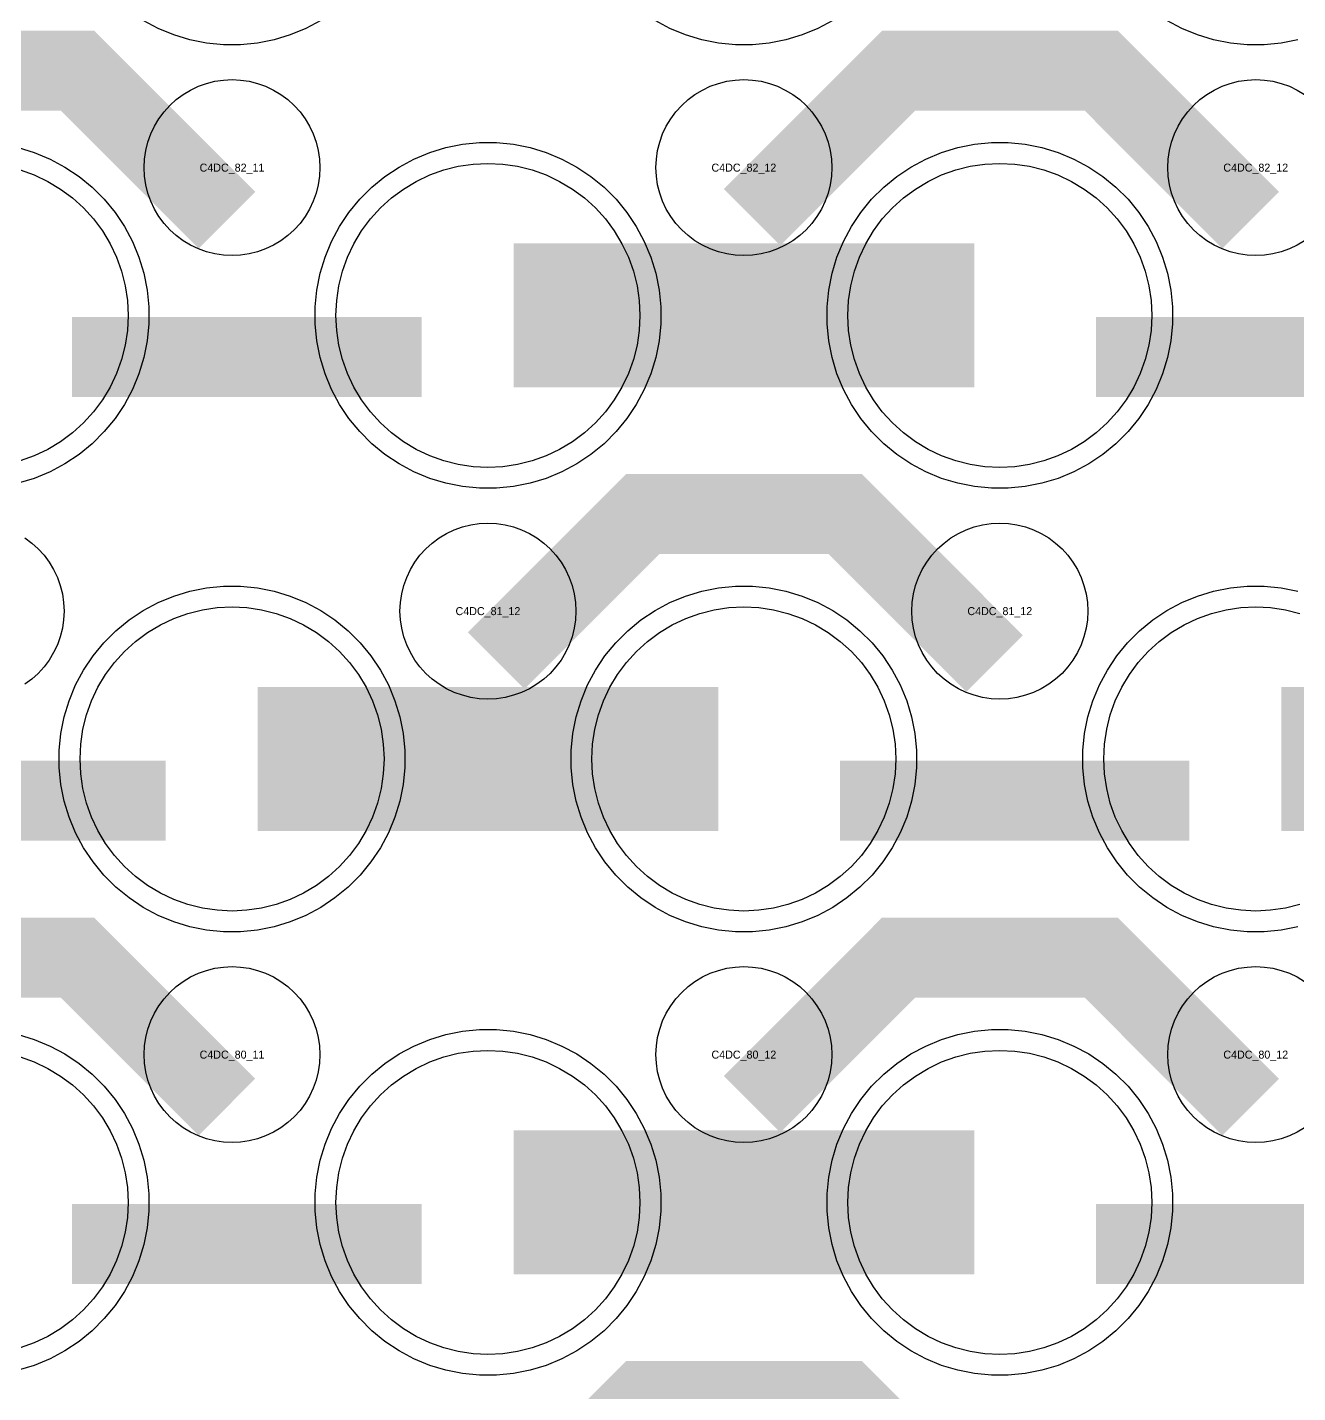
# Model space of a CAD drawing. Extents: x -11880 to 11880, y -14992 to 14992.
# Drawn here: x -8304 to -7906.9, y -3813.9 to -3387.3 of the extents above; entities that cross this region are included whole.
import ezdxf
from ezdxf.enums import TextEntityAlignment as Align

# ---------------------------------------------------------------- set-up
doc = ezdxf.new("R2010")
doc.units = 0
doc.header["$MEASUREMENT"] = 0
for name, color, linetype in [('GDS_775_DT_237', 138, 'CONTINUOUS'), ('RDL1_FS', 34, 'CONTINUOUS'), ('RDL_BS', 160, 'CONTINUOUS')]:
    doc.layers.add(name, color=color, linetype=linetype)

msp = doc.modelspace()

# ---------------------------------------------------------------- linework, layer by layer
at = {"layer": 'RDL1_FS'}
for points in [[(-8160, -3524.819), (-8164.657, -3524.59), (-8169.268, -3523.906), (-8173.791, -3522.774), (-8178.181, -3521.202), (-8182.395, -3519.21), (-8186.395, -3516.812), (-8190.14, -3514.034), (-8193.594, -3510.904), (-8196.724, -3507.45), (-8199.502, -3503.705), (-8201.9, -3499.705), (-8203.892, -3495.491), (-8205.464, -3491.101), (-8206.596, -3486.578), (-8207.28, -3481.967), (-8207.509, -3477.31), (-8207.28, -3472.653), (-8206.596, -3468.042), (-8205.464, -3463.519), (-8203.892, -3459.129), (-8201.9, -3454.915), (-8199.502, -3450.915), (-8196.724, -3447.17), (-8193.594, -3443.716), (-8190.14, -3440.586), (-8186.395, -3437.808), (-8182.395, -3435.41), (-8178.181, -3433.418), (-8173.791, -3431.846), (-8169.268, -3430.714), (-8164.657, -3430.03), (-8160, -3429.801), (-8155.343, -3430.03), (-8150.732, -3430.714), (-8146.209, -3431.846), (-8141.819, -3433.418), (-8137.605, -3435.41), (-8133.605, -3437.808), (-8129.86, -3440.586), (-8126.406, -3443.716), (-8123.276, -3447.17), (-8120.498, -3450.915), (-8118.1, -3454.915), (-8116.108, -3459.129), (-8114.536, -3463.519), (-8113.404, -3468.042), (-8112.72, -3472.653), (-8112.491, -3477.31), (-8112.72, -3481.967), (-8113.404, -3486.578), (-8114.536, -3491.101), (-8116.108, -3495.491), (-8118.1, -3499.705), (-8120.498, -3503.705), (-8123.276, -3507.45), (-8126.406, -3510.904), (-8129.86, -3514.034), (-8133.605, -3516.812), (-8137.605, -3519.21), (-8141.819, -3521.202), (-8146.209, -3522.774), (-8150.732, -3523.906), (-8155.343, -3524.59)], [(-8000, -3524.819), (-8004.657, -3524.59), (-8009.268, -3523.906), (-8013.791, -3522.774), (-8018.181, -3521.202), (-8022.395, -3519.21), (-8026.395, -3516.812), (-8030.14, -3514.034), (-8033.594, -3510.904), (-8036.724, -3507.45), (-8039.502, -3503.705), (-8041.9, -3499.705), (-8043.892, -3495.491), (-8045.464, -3491.101), (-8046.596, -3486.578), (-8047.28, -3481.967), (-8047.509, -3477.31), (-8047.28, -3472.653), (-8046.596, -3468.042), (-8045.464, -3463.519), (-8043.892, -3459.129), (-8041.9, -3454.915), (-8039.502, -3450.915), (-8036.724, -3447.17), (-8033.594, -3443.716), (-8030.14, -3440.586), (-8026.395, -3437.808), (-8022.395, -3435.41), (-8018.181, -3433.418), (-8013.791, -3431.846), (-8009.268, -3430.714), (-8004.657, -3430.03), (-8000, -3429.801), (-7995.343, -3430.03), (-7990.732, -3430.714), (-7986.209, -3431.846), (-7981.819, -3433.418), (-7977.605, -3435.41), (-7973.605, -3437.808), (-7969.86, -3440.586), (-7966.406, -3443.716), (-7963.276, -3447.17), (-7960.498, -3450.915), (-7958.1, -3454.915), (-7956.108, -3459.129), (-7954.536, -3463.519), (-7953.404, -3468.042), (-7952.72, -3472.653), (-7952.491, -3477.31), (-7952.72, -3481.967), (-7953.404, -3486.578), (-7954.536, -3491.101), (-7956.108, -3495.491), (-7958.1, -3499.705), (-7960.498, -3503.705), (-7963.276, -3507.45), (-7966.406, -3510.904), (-7969.86, -3514.034), (-7973.605, -3516.812), (-7977.605, -3519.21), (-7981.819, -3521.202), (-7986.209, -3522.774), (-7990.732, -3523.906), (-7995.343, -3524.59)], [(-8240, -3663.384), (-8244.657, -3663.155), (-8249.268, -3662.471), (-8253.791, -3661.339), (-8258.181, -3659.767), (-8262.395, -3657.775), (-8266.395, -3655.377), (-8270.14, -3652.599), (-8273.594, -3649.469), (-8276.724, -3646.015), (-8279.502, -3642.27), (-8281.9, -3638.27), (-8283.892, -3634.056), (-8285.464, -3629.666), (-8286.596, -3625.143), (-8287.28, -3620.532), (-8287.509, -3615.875), (-8287.28, -3611.218), (-8286.596, -3606.607), (-8285.464, -3602.084), (-8283.892, -3597.694), (-8281.9, -3593.48), (-8279.502, -3589.48), (-8276.724, -3585.735), (-8273.594, -3582.281), (-8270.14, -3579.151), (-8266.395, -3576.373), (-8262.395, -3573.975), (-8258.181, -3571.983), (-8253.791, -3570.411), (-8249.268, -3569.279), (-8244.657, -3568.595), (-8240, -3568.366), (-8235.343, -3568.595), (-8230.732, -3569.279), (-8226.209, -3570.411), (-8221.819, -3571.983), (-8217.605, -3573.975), (-8213.605, -3576.373), (-8209.86, -3579.151), (-8206.406, -3582.281), (-8203.276, -3585.735), (-8200.498, -3589.48), (-8198.1, -3593.48), (-8196.108, -3597.694), (-8194.536, -3602.084), (-8193.404, -3606.607), (-8192.72, -3611.218), (-8192.491, -3615.875), (-8192.72, -3620.532), (-8193.404, -3625.143), (-8194.536, -3629.666), (-8196.108, -3634.056), (-8198.1, -3638.27), (-8200.498, -3642.27), (-8203.276, -3646.015), (-8206.406, -3649.469), (-8209.86, -3652.599), (-8213.605, -3655.377), (-8217.605, -3657.775), (-8221.819, -3659.767), (-8226.209, -3661.339), (-8230.732, -3662.471), (-8235.343, -3663.155)], [(-8080, -3663.384), (-8084.657, -3663.155), (-8089.268, -3662.471), (-8093.791, -3661.339), (-8098.181, -3659.767), (-8102.395, -3657.775), (-8106.395, -3655.377), (-8110.14, -3652.599), (-8113.594, -3649.469), (-8116.724, -3646.015), (-8119.502, -3642.27), (-8121.9, -3638.27), (-8123.892, -3634.056), (-8125.464, -3629.666), (-8126.596, -3625.143), (-8127.28, -3620.532), (-8127.509, -3615.875), (-8127.28, -3611.218), (-8126.596, -3606.607), (-8125.464, -3602.084), (-8123.892, -3597.694), (-8121.9, -3593.48), (-8119.502, -3589.48), (-8116.724, -3585.735), (-8113.594, -3582.281), (-8110.14, -3579.151), (-8106.395, -3576.373), (-8102.395, -3573.975), (-8098.181, -3571.983), (-8093.791, -3570.411), (-8089.268, -3569.279), (-8084.657, -3568.595), (-8080, -3568.366), (-8075.343, -3568.595), (-8070.732, -3569.279), (-8066.209, -3570.411), (-8061.819, -3571.983), (-8057.605, -3573.975), (-8053.605, -3576.373), (-8049.86, -3579.151), (-8046.406, -3582.281), (-8043.276, -3585.735), (-8040.498, -3589.48), (-8038.1, -3593.48), (-8036.108, -3597.694), (-8034.536, -3602.084), (-8033.404, -3606.607), (-8032.72, -3611.218), (-8032.491, -3615.875), (-8032.72, -3620.532), (-8033.404, -3625.143), (-8034.536, -3629.666), (-8036.108, -3634.056), (-8038.1, -3638.27), (-8040.498, -3642.27), (-8043.276, -3646.015), (-8046.406, -3649.469), (-8049.86, -3652.599), (-8053.605, -3655.377), (-8057.605, -3657.775), (-8061.819, -3659.767), (-8066.209, -3661.339), (-8070.732, -3662.471), (-8075.343, -3663.155)]]:
    msp.add_lwpolyline(points, close=True, dxfattribs=at)
for points in [[(-8306.209, -3431.846), (-8301.819, -3433.418), (-8297.605, -3435.41), (-8293.605, -3437.808), (-8289.86, -3440.586), (-8286.406, -3443.716), (-8283.276, -3447.17), (-8280.498, -3450.915), (-8278.1, -3454.915), (-8276.108, -3459.129), (-8274.536, -3463.519), (-8273.404, -3468.042), (-8272.72, -3472.653), (-8272.491, -3477.31), (-8272.72, -3481.967), (-8273.404, -3486.578), (-8274.536, -3491.101), (-8276.108, -3495.491), (-8278.1, -3499.705), (-8280.498, -3503.705), (-8283.276, -3507.45), (-8286.406, -3510.904), (-8289.86, -3514.034), (-8293.605, -3516.812), (-8297.605, -3519.21), (-8301.819, -3521.202), (-8306.209, -3522.774)], [(-7906.209, -3661.339), (-7910.732, -3662.471), (-7915.343, -3663.155), (-7920, -3663.384), (-7924.657, -3663.155), (-7929.268, -3662.471), (-7933.791, -3661.339), (-7938.181, -3659.767), (-7942.395, -3657.775), (-7946.395, -3655.377), (-7950.14, -3652.599), (-7953.594, -3649.469), (-7956.724, -3646.015), (-7959.502, -3642.27), (-7961.9, -3638.27), (-7963.892, -3634.056), (-7965.464, -3629.666), (-7966.596, -3625.143), (-7967.28, -3620.532), (-7967.509, -3615.875), (-7967.28, -3611.218), (-7966.596, -3606.607), (-7965.464, -3602.084), (-7963.892, -3597.694), (-7961.9, -3593.48), (-7959.502, -3589.48), (-7956.724, -3585.735), (-7953.594, -3582.281), (-7950.14, -3579.151), (-7946.395, -3576.373), (-7942.395, -3573.975), (-7938.181, -3571.983), (-7933.791, -3570.411), (-7929.268, -3569.279), (-7924.657, -3568.595), (-7920, -3568.366), (-7915.343, -3568.595), (-7910.732, -3569.279), (-7906.209, -3570.411)]]:
    msp.add_lwpolyline(points, dxfattribs=at)
for points in [[(-8151.998, -3477.31, 45, 45, 0), (-8079.998, -3477.31, 45, 45, 0)], [(-8079.998, -3477.31, 45, 45, 0), (-8007.998, -3477.31, 45, 45, 0)], [(-8231.998, -3615.875, 45, 45, 0), (-8159.998, -3615.875, 45, 45, 0)], [(-8159.998, -3615.875, 45, 45, 0), (-8087.998, -3615.875, 45, 45, 0)], [(-7911.998, -3615.875, 45, 45, 0), (-7839.998, -3615.875, 45, 45, 0)]]:
    msp.add_lwpolyline(points, format="xyseb", dxfattribs=at)
at = {"layer": 'RDL1_FS', "color": 240, "true_color": 0xed1f24}
for points in [[(-8160, -3801.949), (-8164.657, -3801.72), (-8169.268, -3801.036), (-8173.791, -3799.904), (-8178.181, -3798.332), (-8182.395, -3796.34), (-8186.395, -3793.942), (-8190.14, -3791.164), (-8193.594, -3788.034), (-8196.724, -3784.58), (-8199.502, -3780.835), (-8201.9, -3776.835), (-8203.892, -3772.621), (-8205.464, -3768.231), (-8206.596, -3763.708), (-8207.28, -3759.097), (-8207.509, -3754.44), (-8207.28, -3749.783), (-8206.596, -3745.172), (-8205.464, -3740.649), (-8203.892, -3736.259), (-8201.9, -3732.045), (-8199.502, -3728.045), (-8196.724, -3724.3), (-8193.594, -3720.846), (-8190.14, -3717.716), (-8186.395, -3714.938), (-8182.395, -3712.54), (-8178.181, -3710.548), (-8173.791, -3708.976), (-8169.268, -3707.844), (-8164.657, -3707.16), (-8160, -3706.931), (-8155.343, -3707.16), (-8150.732, -3707.844), (-8146.209, -3708.976), (-8141.819, -3710.548), (-8137.605, -3712.54), (-8133.605, -3714.938), (-8129.86, -3717.716), (-8126.406, -3720.846), (-8123.276, -3724.3), (-8120.498, -3728.045), (-8118.1, -3732.045), (-8116.108, -3736.259), (-8114.536, -3740.649), (-8113.404, -3745.172), (-8112.72, -3749.783), (-8112.491, -3754.44), (-8112.72, -3759.097), (-8113.404, -3763.708), (-8114.536, -3768.231), (-8116.108, -3772.621), (-8118.1, -3776.835), (-8120.498, -3780.835), (-8123.276, -3784.58), (-8126.406, -3788.034), (-8129.86, -3791.164), (-8133.605, -3793.942), (-8137.605, -3796.34), (-8141.819, -3798.332), (-8146.209, -3799.904), (-8150.732, -3801.036), (-8155.343, -3801.72)], [(-8000, -3801.949), (-8004.657, -3801.72), (-8009.268, -3801.036), (-8013.791, -3799.904), (-8018.181, -3798.332), (-8022.395, -3796.34), (-8026.395, -3793.942), (-8030.14, -3791.164), (-8033.594, -3788.034), (-8036.724, -3784.58), (-8039.502, -3780.835), (-8041.9, -3776.835), (-8043.892, -3772.621), (-8045.464, -3768.231), (-8046.596, -3763.708), (-8047.28, -3759.097), (-8047.509, -3754.44), (-8047.28, -3749.783), (-8046.596, -3745.172), (-8045.464, -3740.649), (-8043.892, -3736.259), (-8041.9, -3732.045), (-8039.502, -3728.045), (-8036.724, -3724.3), (-8033.594, -3720.846), (-8030.14, -3717.716), (-8026.395, -3714.938), (-8022.395, -3712.54), (-8018.181, -3710.548), (-8013.791, -3708.976), (-8009.268, -3707.844), (-8004.657, -3707.16), (-8000, -3706.931), (-7995.343, -3707.16), (-7990.732, -3707.844), (-7986.209, -3708.976), (-7981.819, -3710.548), (-7977.605, -3712.54), (-7973.605, -3714.938), (-7969.86, -3717.716), (-7966.406, -3720.846), (-7963.276, -3724.3), (-7960.498, -3728.045), (-7958.1, -3732.045), (-7956.108, -3736.259), (-7954.536, -3740.649), (-7953.404, -3745.172), (-7952.72, -3749.783), (-7952.491, -3754.44), (-7952.72, -3759.097), (-7953.404, -3763.708), (-7954.536, -3768.231), (-7956.108, -3772.621), (-7958.1, -3776.835), (-7960.498, -3780.835), (-7963.276, -3784.58), (-7966.406, -3788.034), (-7969.86, -3791.164), (-7973.605, -3793.942), (-7977.605, -3796.34), (-7981.819, -3798.332), (-7986.209, -3799.904), (-7990.732, -3801.036), (-7995.343, -3801.72)]]:
    msp.add_lwpolyline(points, close=True, dxfattribs=at)
msp.add_lwpolyline([(-8306.209, -3708.976), (-8301.819, -3710.548), (-8297.605, -3712.54), (-8293.605, -3714.938), (-8289.86, -3717.716), (-8286.406, -3720.846), (-8283.276, -3724.3), (-8280.498, -3728.045), (-8278.1, -3732.045), (-8276.108, -3736.259), (-8274.536, -3740.649), (-8273.404, -3745.172), (-8272.72, -3749.783), (-8272.491, -3754.44), (-8272.72, -3759.097), (-8273.404, -3763.708), (-8274.536, -3768.231), (-8276.108, -3772.621), (-8278.1, -3776.835), (-8280.498, -3780.835), (-8283.276, -3784.58), (-8286.406, -3788.034), (-8289.86, -3791.164), (-8293.605, -3793.942), (-8297.605, -3796.34), (-8301.819, -3798.332), (-8306.209, -3799.904)], dxfattribs=at)
for points in [[(-8151.998, -3754.44, 45, 45, 0), (-8079.998, -3754.44, 45, 45, 0)], [(-8079.998, -3754.44, 45, 45, 0), (-8007.998, -3754.44, 45, 45, 0)]]:
    msp.add_lwpolyline(points, format="xyseb", dxfattribs=at)
at = {"layer": 'RDL_BS'}
for points in [[(-8212.223, -3385.128), (-8216.885, -3387.62), (-8221.795, -3389.651), (-8226.835, -3391.182), (-8232.062, -3392.228), (-8237.356, -3392.745), (-8242.644, -3392.745), (-8247.938, -3392.228), (-8253.165, -3391.182), (-8258.205, -3389.651), (-8263.115, -3387.62), (-8267.777, -3385.128)], [(-8052.223, -3385.128), (-8056.885, -3387.62), (-8061.795, -3389.651), (-8066.835, -3391.182), (-8072.062, -3392.228), (-8077.356, -3392.745), (-8082.644, -3392.745), (-8087.938, -3392.228), (-8093.165, -3391.182), (-8098.205, -3389.651), (-8103.115, -3387.62), (-8107.777, -3385.128)], [(-7906.835, -3391.182), (-7912.062, -3392.228), (-7917.356, -3392.745), (-7922.644, -3392.745), (-7927.938, -3392.228), (-7933.165, -3391.182), (-7938.205, -3389.651), (-7943.115, -3387.62), (-7947.777, -3385.128)], [(-7904.72, -3453.979), (-7907.044, -3455.372), (-7909.481, -3456.524), (-7912.016, -3457.431), (-7914.635, -3458.088), (-7917.307, -3458.484), (-7920, -3458.616), (-7922.693, -3458.484), (-7925.365, -3458.088), (-7927.984, -3457.431), (-7930.519, -3456.524), (-7932.956, -3455.372), (-7935.28, -3453.979), (-7937.443, -3452.376), (-7939.442, -3450.564), (-7941.254, -3448.565), (-7942.857, -3446.402), (-7944.25, -3444.078), (-7945.402, -3441.641), (-7946.309, -3439.106), (-7946.966, -3436.487), (-7947.362, -3433.815), (-7947.494, -3431.122), (-7947.362, -3428.429), (-7946.966, -3425.757), (-7946.309, -3423.138), (-7945.402, -3420.603), (-7944.25, -3418.166), (-7942.857, -3415.842), (-7941.254, -3413.679), (-7939.442, -3411.68), (-7937.443, -3409.868), (-7935.28, -3408.265), (-7932.956, -3406.872), (-7930.519, -3405.72), (-7927.984, -3404.813), (-7925.365, -3404.156), (-7922.693, -3403.76), (-7920, -3403.628), (-7917.307, -3403.76), (-7914.635, -3404.156), (-7912.016, -3404.813), (-7909.481, -3405.72), (-7907.044, -3406.872), (-7904.72, -3408.265)], [(-8306.835, -3424.873), (-8301.795, -3426.404), (-8296.885, -3428.435), (-8292.223, -3430.927), (-8287.809, -3433.874), (-8283.708, -3437.236), (-8279.926, -3441.018), (-8276.564, -3445.119), (-8273.617, -3449.533), (-8271.125, -3454.195), (-8269.094, -3459.105), (-8267.563, -3464.145), (-8266.517, -3469.372), (-8266, -3474.666), (-8266, -3479.954), (-8266.517, -3485.248), (-8267.563, -3490.475), (-8269.094, -3495.515), (-8271.125, -3500.425), (-8273.617, -3505.087), (-8276.564, -3509.501), (-8279.926, -3513.602), (-8283.708, -3517.384), (-8287.809, -3520.746), (-8292.223, -3523.693), (-8296.885, -3526.185), (-8301.795, -3528.216), (-8306.835, -3529.747)], [(-8304.72, -3546.83), (-8302.557, -3548.433), (-8300.558, -3550.245), (-8298.746, -3552.244), (-8297.143, -3554.407), (-8295.75, -3556.731), (-8294.598, -3559.168), (-8293.691, -3561.703), (-8293.034, -3564.322), (-8292.638, -3566.994), (-8292.506, -3569.687), (-8292.638, -3572.38), (-8293.034, -3575.052), (-8293.691, -3577.671), (-8294.598, -3580.206), (-8295.75, -3582.643), (-8297.143, -3584.967), (-8298.746, -3587.13), (-8300.558, -3589.129), (-8302.557, -3590.941), (-8304.72, -3592.544)], [(-7906.835, -3668.312), (-7912.062, -3669.358), (-7917.356, -3669.875), (-7922.644, -3669.875), (-7927.938, -3669.358), (-7933.165, -3668.312), (-7938.205, -3666.781), (-7943.115, -3664.75), (-7947.777, -3662.258), (-7952.191, -3659.311), (-7956.292, -3655.949), (-7960.074, -3652.167), (-7963.436, -3648.066), (-7966.383, -3643.652), (-7968.875, -3638.99), (-7970.906, -3634.08), (-7972.437, -3629.04), (-7973.483, -3623.813), (-7974, -3618.519), (-7974, -3613.231), (-7973.483, -3607.937), (-7972.437, -3602.71), (-7970.906, -3597.67), (-7968.875, -3592.76), (-7966.383, -3588.098), (-7963.436, -3583.684), (-7960.074, -3579.583), (-7956.292, -3575.801), (-7952.191, -3572.439), (-7947.777, -3569.492), (-7943.115, -3567), (-7938.205, -3564.969), (-7933.165, -3563.438), (-7927.938, -3562.392), (-7922.644, -3561.875), (-7917.356, -3561.875), (-7912.062, -3562.392), (-7906.835, -3563.438)], [(-7904.72, -3731.109), (-7907.044, -3732.502), (-7909.481, -3733.654), (-7912.016, -3734.561), (-7914.635, -3735.218), (-7917.307, -3735.614), (-7920, -3735.746), (-7922.693, -3735.614), (-7925.365, -3735.218), (-7927.984, -3734.561), (-7930.519, -3733.654), (-7932.956, -3732.502), (-7935.28, -3731.109), (-7937.443, -3729.506), (-7939.442, -3727.694), (-7941.254, -3725.695), (-7942.857, -3723.532), (-7944.25, -3721.208), (-7945.402, -3718.771), (-7946.309, -3716.236), (-7946.966, -3713.617), (-7947.362, -3710.945), (-7947.494, -3708.252), (-7947.362, -3705.559), (-7946.966, -3702.887), (-7946.309, -3700.268), (-7945.402, -3697.733), (-7944.25, -3695.296), (-7942.857, -3692.972), (-7941.254, -3690.809), (-7939.442, -3688.81), (-7937.443, -3686.998), (-7935.28, -3685.395), (-7932.956, -3684.002), (-7930.519, -3682.85), (-7927.984, -3681.943), (-7925.365, -3681.286), (-7922.693, -3680.89), (-7920, -3680.758), (-7917.307, -3680.89), (-7914.635, -3681.286), (-7912.016, -3681.943), (-7909.481, -3682.85), (-7907.044, -3684.002), (-7904.72, -3685.395)]]:
    msp.add_lwpolyline(points, dxfattribs=at)
for points in [[(-8241.599, -3447.523, 25, 25, 0), (-8288.313, -3400.809, 25, 25, 0), (-8318.071, -3400.809, 25, 25, 0)], [(-8077.438, -3446.624, 25, 25, 0), (-8031.623, -3400.809, 25, 25, 0), (-7998.07, -3400.809, 25, 25, 0)], [(-7921.599, -3447.523, 25, 25, 0), (-7968.313, -3400.809, 25, 25, 0), (-7998.071, -3400.809, 25, 25, 0)], [(-8289.984, -3490.323, 25, 25, 0), (-8180.719, -3490.323, 25, 25, 0)], [(-7969.984, -3490.323, 25, 25, 0), (-7860.719, -3490.323, 25, 25, 0)], [(-8157.438, -3585.189, 25, 25, 0), (-8111.623, -3539.374, 25, 25, 0), (-8078.07, -3539.374, 25, 25, 0)], [(-8001.599, -3586.088, 25, 25, 0), (-8048.313, -3539.374, 25, 25, 0), (-8078.071, -3539.374, 25, 25, 0)], [(-8369.984, -3628.888, 25, 25, 0), (-8260.719, -3628.888, 25, 25, 0)], [(-8049.984, -3628.888, 25, 25, 0), (-7940.719, -3628.888, 25, 25, 0)], [(-8241.599, -3724.653, 25, 25, 0), (-8288.313, -3677.939, 25, 25, 0), (-8318.071, -3677.939, 25, 25, 0)], [(-8077.438, -3723.754, 25, 25, 0), (-8031.623, -3677.939, 25, 25, 0), (-7998.07, -3677.939, 25, 25, 0)], [(-7921.599, -3724.653, 25, 25, 0), (-7968.313, -3677.939, 25, 25, 0), (-7998.071, -3677.939, 25, 25, 0)], [(-8157.438, -3862.319, 25, 25, 0), (-8111.623, -3816.504, 25, 25, 0), (-8078.07, -3816.504, 25, 25, 0)], [(-8001.599, -3863.218, 25, 25, 0), (-8048.313, -3816.504, 25, 25, 0), (-8078.071, -3816.504, 25, 25, 0)]]:
    msp.add_lwpolyline(points, format="xyseb", dxfattribs=at)
for points in [[(-8240, -3458.616), (-8242.693, -3458.484), (-8245.365, -3458.088), (-8247.984, -3457.431), (-8250.519, -3456.524), (-8252.956, -3455.372), (-8255.28, -3453.979), (-8257.443, -3452.376), (-8259.442, -3450.564), (-8261.254, -3448.565), (-8262.857, -3446.402), (-8264.25, -3444.078), (-8265.402, -3441.641), (-8266.309, -3439.106), (-8266.966, -3436.487), (-8267.362, -3433.815), (-8267.494, -3431.122), (-8267.362, -3428.429), (-8266.966, -3425.757), (-8266.309, -3423.138), (-8265.402, -3420.603), (-8264.25, -3418.166), (-8262.857, -3415.842), (-8261.254, -3413.679), (-8259.442, -3411.68), (-8257.443, -3409.868), (-8255.28, -3408.265), (-8252.956, -3406.872), (-8250.519, -3405.72), (-8247.984, -3404.813), (-8245.365, -3404.156), (-8242.693, -3403.76), (-8240, -3403.628), (-8237.307, -3403.76), (-8234.635, -3404.156), (-8232.016, -3404.813), (-8229.481, -3405.72), (-8227.044, -3406.872), (-8224.72, -3408.265), (-8222.557, -3409.868), (-8220.558, -3411.68), (-8218.746, -3413.679), (-8217.143, -3415.842), (-8215.75, -3418.166), (-8214.598, -3420.603), (-8213.691, -3423.138), (-8213.034, -3425.757), (-8212.638, -3428.429), (-8212.506, -3431.122), (-8212.638, -3433.815), (-8213.034, -3436.487), (-8213.691, -3439.106), (-8214.598, -3441.641), (-8215.75, -3444.078), (-8217.143, -3446.402), (-8218.746, -3448.565), (-8220.558, -3450.564), (-8222.557, -3452.376), (-8224.72, -3453.979), (-8227.044, -3455.372), (-8229.481, -3456.524), (-8232.016, -3457.431), (-8234.635, -3458.088), (-8237.307, -3458.484)], [(-8080, -3458.616), (-8082.693, -3458.484), (-8085.365, -3458.088), (-8087.984, -3457.431), (-8090.519, -3456.524), (-8092.956, -3455.372), (-8095.28, -3453.979), (-8097.443, -3452.376), (-8099.442, -3450.564), (-8101.254, -3448.565), (-8102.857, -3446.402), (-8104.25, -3444.078), (-8105.402, -3441.641), (-8106.309, -3439.106), (-8106.966, -3436.487), (-8107.362, -3433.815), (-8107.494, -3431.122), (-8107.362, -3428.429), (-8106.966, -3425.757), (-8106.309, -3423.138), (-8105.402, -3420.603), (-8104.25, -3418.166), (-8102.857, -3415.842), (-8101.254, -3413.679), (-8099.442, -3411.68), (-8097.443, -3409.868), (-8095.28, -3408.265), (-8092.956, -3406.872), (-8090.519, -3405.72), (-8087.984, -3404.813), (-8085.365, -3404.156), (-8082.693, -3403.76), (-8080, -3403.628), (-8077.307, -3403.76), (-8074.635, -3404.156), (-8072.016, -3404.813), (-8069.481, -3405.72), (-8067.044, -3406.872), (-8064.72, -3408.265), (-8062.557, -3409.868), (-8060.558, -3411.68), (-8058.746, -3413.679), (-8057.143, -3415.842), (-8055.75, -3418.166), (-8054.598, -3420.603), (-8053.691, -3423.138), (-8053.034, -3425.757), (-8052.638, -3428.429), (-8052.506, -3431.122), (-8052.638, -3433.815), (-8053.034, -3436.487), (-8053.691, -3439.106), (-8054.598, -3441.641), (-8055.75, -3444.078), (-8057.143, -3446.402), (-8058.746, -3448.565), (-8060.558, -3450.564), (-8062.557, -3452.376), (-8064.72, -3453.979), (-8067.044, -3455.372), (-8069.481, -3456.524), (-8072.016, -3457.431), (-8074.635, -3458.088), (-8077.307, -3458.484)], [(-8162.644, -3531.31), (-8167.938, -3530.793), (-8173.165, -3529.747), (-8178.205, -3528.216), (-8183.115, -3526.185), (-8187.777, -3523.693), (-8192.191, -3520.746), (-8196.292, -3517.384), (-8200.074, -3513.602), (-8203.436, -3509.501), (-8206.383, -3505.087), (-8208.875, -3500.425), (-8210.906, -3495.515), (-8212.437, -3490.475), (-8213.483, -3485.248), (-8214, -3479.954), (-8214, -3474.666), (-8213.483, -3469.372), (-8212.437, -3464.145), (-8210.906, -3459.105), (-8208.875, -3454.195), (-8206.383, -3449.533), (-8203.436, -3445.119), (-8200.074, -3441.018), (-8196.292, -3437.236), (-8192.191, -3433.874), (-8187.777, -3430.927), (-8183.115, -3428.435), (-8178.205, -3426.404), (-8173.165, -3424.873), (-8167.938, -3423.827), (-8162.644, -3423.31), (-8157.356, -3423.31), (-8152.062, -3423.827), (-8146.835, -3424.873), (-8141.795, -3426.404), (-8136.885, -3428.435), (-8132.223, -3430.927), (-8127.809, -3433.874), (-8123.708, -3437.236), (-8119.926, -3441.018), (-8116.564, -3445.119), (-8113.617, -3449.533), (-8111.125, -3454.195), (-8109.094, -3459.105), (-8107.563, -3464.145), (-8106.517, -3469.372), (-8106, -3474.666), (-8106, -3479.954), (-8106.517, -3485.248), (-8107.563, -3490.475), (-8109.094, -3495.515), (-8111.125, -3500.425), (-8113.617, -3505.087), (-8116.564, -3509.501), (-8119.926, -3513.602), (-8123.708, -3517.384), (-8127.809, -3520.746), (-8132.223, -3523.693), (-8136.885, -3526.185), (-8141.795, -3528.216), (-8146.835, -3529.747), (-8152.062, -3530.793), (-8157.356, -3531.31)], [(-8002.644, -3531.31), (-8007.938, -3530.793), (-8013.165, -3529.747), (-8018.205, -3528.216), (-8023.115, -3526.185), (-8027.777, -3523.693), (-8032.191, -3520.746), (-8036.292, -3517.384), (-8040.074, -3513.602), (-8043.436, -3509.501), (-8046.383, -3505.087), (-8048.875, -3500.425), (-8050.906, -3495.515), (-8052.437, -3490.475), (-8053.483, -3485.248), (-8054, -3479.954), (-8054, -3474.666), (-8053.483, -3469.372), (-8052.437, -3464.145), (-8050.906, -3459.105), (-8048.875, -3454.195), (-8046.383, -3449.533), (-8043.436, -3445.119), (-8040.074, -3441.018), (-8036.292, -3437.236), (-8032.191, -3433.874), (-8027.777, -3430.927), (-8023.115, -3428.435), (-8018.205, -3426.404), (-8013.165, -3424.873), (-8007.938, -3423.827), (-8002.644, -3423.31), (-7997.356, -3423.31), (-7992.062, -3423.827), (-7986.835, -3424.873), (-7981.795, -3426.404), (-7976.885, -3428.435), (-7972.223, -3430.927), (-7967.809, -3433.874), (-7963.708, -3437.236), (-7959.926, -3441.018), (-7956.564, -3445.119), (-7953.617, -3449.533), (-7951.125, -3454.195), (-7949.094, -3459.105), (-7947.563, -3464.145), (-7946.517, -3469.372), (-7946, -3474.666), (-7946, -3479.954), (-7946.517, -3485.248), (-7947.563, -3490.475), (-7949.094, -3495.515), (-7951.125, -3500.425), (-7953.617, -3505.087), (-7956.564, -3509.501), (-7959.926, -3513.602), (-7963.708, -3517.384), (-7967.809, -3520.746), (-7972.223, -3523.693), (-7976.885, -3526.185), (-7981.795, -3528.216), (-7986.835, -3529.747), (-7992.062, -3530.793), (-7997.356, -3531.31)], [(-8160, -3597.181), (-8162.693, -3597.049), (-8165.365, -3596.653), (-8167.984, -3595.996), (-8170.519, -3595.089), (-8172.956, -3593.937), (-8175.28, -3592.544), (-8177.443, -3590.941), (-8179.442, -3589.129), (-8181.254, -3587.13), (-8182.857, -3584.967), (-8184.25, -3582.643), (-8185.402, -3580.206), (-8186.309, -3577.671), (-8186.966, -3575.052), (-8187.362, -3572.38), (-8187.494, -3569.687), (-8187.362, -3566.994), (-8186.966, -3564.322), (-8186.309, -3561.703), (-8185.402, -3559.168), (-8184.25, -3556.731), (-8182.857, -3554.407), (-8181.254, -3552.244), (-8179.442, -3550.245), (-8177.443, -3548.433), (-8175.28, -3546.83), (-8172.956, -3545.437), (-8170.519, -3544.285), (-8167.984, -3543.378), (-8165.365, -3542.721), (-8162.693, -3542.325), (-8160, -3542.193), (-8157.307, -3542.325), (-8154.635, -3542.721), (-8152.016, -3543.378), (-8149.481, -3544.285), (-8147.044, -3545.437), (-8144.72, -3546.83), (-8142.557, -3548.433), (-8140.558, -3550.245), (-8138.746, -3552.244), (-8137.143, -3554.407), (-8135.75, -3556.731), (-8134.598, -3559.168), (-8133.691, -3561.703), (-8133.034, -3564.322), (-8132.638, -3566.994), (-8132.506, -3569.687), (-8132.638, -3572.38), (-8133.034, -3575.052), (-8133.691, -3577.671), (-8134.598, -3580.206), (-8135.75, -3582.643), (-8137.143, -3584.967), (-8138.746, -3587.13), (-8140.558, -3589.129), (-8142.557, -3590.941), (-8144.72, -3592.544), (-8147.044, -3593.937), (-8149.481, -3595.089), (-8152.016, -3595.996), (-8154.635, -3596.653), (-8157.307, -3597.049)], [(-8000, -3597.181), (-8002.693, -3597.049), (-8005.365, -3596.653), (-8007.984, -3595.996), (-8010.519, -3595.089), (-8012.956, -3593.937), (-8015.28, -3592.544), (-8017.443, -3590.941), (-8019.442, -3589.129), (-8021.254, -3587.13), (-8022.857, -3584.967), (-8024.25, -3582.643), (-8025.402, -3580.206), (-8026.309, -3577.671), (-8026.966, -3575.052), (-8027.362, -3572.38), (-8027.494, -3569.687), (-8027.362, -3566.994), (-8026.966, -3564.322), (-8026.309, -3561.703), (-8025.402, -3559.168), (-8024.25, -3556.731), (-8022.857, -3554.407), (-8021.254, -3552.244), (-8019.442, -3550.245), (-8017.443, -3548.433), (-8015.28, -3546.83), (-8012.956, -3545.437), (-8010.519, -3544.285), (-8007.984, -3543.378), (-8005.365, -3542.721), (-8002.693, -3542.325), (-8000, -3542.193), (-7997.307, -3542.325), (-7994.635, -3542.721), (-7992.016, -3543.378), (-7989.481, -3544.285), (-7987.044, -3545.437), (-7984.72, -3546.83), (-7982.557, -3548.433), (-7980.558, -3550.245), (-7978.746, -3552.244), (-7977.143, -3554.407), (-7975.75, -3556.731), (-7974.598, -3559.168), (-7973.691, -3561.703), (-7973.034, -3564.322), (-7972.638, -3566.994), (-7972.506, -3569.687), (-7972.638, -3572.38), (-7973.034, -3575.052), (-7973.691, -3577.671), (-7974.598, -3580.206), (-7975.75, -3582.643), (-7977.143, -3584.967), (-7978.746, -3587.13), (-7980.558, -3589.129), (-7982.557, -3590.941), (-7984.72, -3592.544), (-7987.044, -3593.937), (-7989.481, -3595.089), (-7992.016, -3595.996), (-7994.635, -3596.653), (-7997.307, -3597.049)], [(-8242.644, -3669.875), (-8247.938, -3669.358), (-8253.165, -3668.312), (-8258.205, -3666.781), (-8263.115, -3664.75), (-8267.777, -3662.258), (-8272.191, -3659.311), (-8276.292, -3655.949), (-8280.074, -3652.167), (-8283.436, -3648.066), (-8286.383, -3643.652), (-8288.875, -3638.99), (-8290.906, -3634.08), (-8292.437, -3629.04), (-8293.483, -3623.813), (-8294, -3618.519), (-8294, -3613.231), (-8293.483, -3607.937), (-8292.437, -3602.71), (-8290.906, -3597.67), (-8288.875, -3592.76), (-8286.383, -3588.098), (-8283.436, -3583.684), (-8280.074, -3579.583), (-8276.292, -3575.801), (-8272.191, -3572.439), (-8267.777, -3569.492), (-8263.115, -3567), (-8258.205, -3564.969), (-8253.165, -3563.438), (-8247.938, -3562.392), (-8242.644, -3561.875), (-8237.356, -3561.875), (-8232.062, -3562.392), (-8226.835, -3563.438), (-8221.795, -3564.969), (-8216.885, -3567), (-8212.223, -3569.492), (-8207.809, -3572.439), (-8203.708, -3575.801), (-8199.926, -3579.583), (-8196.564, -3583.684), (-8193.617, -3588.098), (-8191.125, -3592.76), (-8189.094, -3597.67), (-8187.563, -3602.71), (-8186.517, -3607.937), (-8186, -3613.231), (-8186, -3618.519), (-8186.517, -3623.813), (-8187.563, -3629.04), (-8189.094, -3634.08), (-8191.125, -3638.99), (-8193.617, -3643.652), (-8196.564, -3648.066), (-8199.926, -3652.167), (-8203.708, -3655.949), (-8207.809, -3659.311), (-8212.223, -3662.258), (-8216.885, -3664.75), (-8221.795, -3666.781), (-8226.835, -3668.312), (-8232.062, -3669.358), (-8237.356, -3669.875)], [(-8082.644, -3669.875), (-8087.938, -3669.358), (-8093.165, -3668.312), (-8098.205, -3666.781), (-8103.115, -3664.75), (-8107.777, -3662.258), (-8112.191, -3659.311), (-8116.292, -3655.949), (-8120.074, -3652.167), (-8123.436, -3648.066), (-8126.383, -3643.652), (-8128.875, -3638.99), (-8130.906, -3634.08), (-8132.437, -3629.04), (-8133.483, -3623.813), (-8134, -3618.519), (-8134, -3613.231), (-8133.483, -3607.937), (-8132.437, -3602.71), (-8130.906, -3597.67), (-8128.875, -3592.76), (-8126.383, -3588.098), (-8123.436, -3583.684), (-8120.074, -3579.583), (-8116.292, -3575.801), (-8112.191, -3572.439), (-8107.777, -3569.492), (-8103.115, -3567), (-8098.205, -3564.969), (-8093.165, -3563.438), (-8087.938, -3562.392), (-8082.644, -3561.875), (-8077.356, -3561.875), (-8072.062, -3562.392), (-8066.835, -3563.438), (-8061.795, -3564.969), (-8056.885, -3567), (-8052.223, -3569.492), (-8047.809, -3572.439), (-8043.708, -3575.801), (-8039.926, -3579.583), (-8036.564, -3583.684), (-8033.617, -3588.098), (-8031.125, -3592.76), (-8029.094, -3597.67), (-8027.563, -3602.71), (-8026.517, -3607.937), (-8026, -3613.231), (-8026, -3618.519), (-8026.517, -3623.813), (-8027.563, -3629.04), (-8029.094, -3634.08), (-8031.125, -3638.99), (-8033.617, -3643.652), (-8036.564, -3648.066), (-8039.926, -3652.167), (-8043.708, -3655.949), (-8047.809, -3659.311), (-8052.223, -3662.258), (-8056.885, -3664.75), (-8061.795, -3666.781), (-8066.835, -3668.312), (-8072.062, -3669.358), (-8077.356, -3669.875)], [(-8240, -3735.746), (-8242.693, -3735.614), (-8245.365, -3735.218), (-8247.984, -3734.561), (-8250.519, -3733.654), (-8252.956, -3732.502), (-8255.28, -3731.109), (-8257.443, -3729.506), (-8259.442, -3727.694), (-8261.254, -3725.695), (-8262.857, -3723.532), (-8264.25, -3721.208), (-8265.402, -3718.771), (-8266.309, -3716.236), (-8266.966, -3713.617), (-8267.362, -3710.945), (-8267.494, -3708.252), (-8267.362, -3705.559), (-8266.966, -3702.887), (-8266.309, -3700.268), (-8265.402, -3697.733), (-8264.25, -3695.296), (-8262.857, -3692.972), (-8261.254, -3690.809), (-8259.442, -3688.81), (-8257.443, -3686.998), (-8255.28, -3685.395), (-8252.956, -3684.002), (-8250.519, -3682.85), (-8247.984, -3681.943), (-8245.365, -3681.286), (-8242.693, -3680.89), (-8240, -3680.758), (-8237.307, -3680.89), (-8234.635, -3681.286), (-8232.016, -3681.943), (-8229.481, -3682.85), (-8227.044, -3684.002), (-8224.72, -3685.395), (-8222.557, -3686.998), (-8220.558, -3688.81), (-8218.746, -3690.809), (-8217.143, -3692.972), (-8215.75, -3695.296), (-8214.598, -3697.733), (-8213.691, -3700.268), (-8213.034, -3702.887), (-8212.638, -3705.559), (-8212.506, -3708.252), (-8212.638, -3710.945), (-8213.034, -3713.617), (-8213.691, -3716.236), (-8214.598, -3718.771), (-8215.75, -3721.208), (-8217.143, -3723.532), (-8218.746, -3725.695), (-8220.558, -3727.694), (-8222.557, -3729.506), (-8224.72, -3731.109), (-8227.044, -3732.502), (-8229.481, -3733.654), (-8232.016, -3734.561), (-8234.635, -3735.218), (-8237.307, -3735.614)], [(-8080, -3735.746), (-8082.693, -3735.614), (-8085.365, -3735.218), (-8087.984, -3734.561), (-8090.519, -3733.654), (-8092.956, -3732.502), (-8095.28, -3731.109), (-8097.443, -3729.506), (-8099.442, -3727.694), (-8101.254, -3725.695), (-8102.857, -3723.532), (-8104.25, -3721.208), (-8105.402, -3718.771), (-8106.309, -3716.236), (-8106.966, -3713.617), (-8107.362, -3710.945), (-8107.494, -3708.252), (-8107.362, -3705.559), (-8106.966, -3702.887), (-8106.309, -3700.268), (-8105.402, -3697.733), (-8104.25, -3695.296), (-8102.857, -3692.972), (-8101.254, -3690.809), (-8099.442, -3688.81), (-8097.443, -3686.998), (-8095.28, -3685.395), (-8092.956, -3684.002), (-8090.519, -3682.85), (-8087.984, -3681.943), (-8085.365, -3681.286), (-8082.693, -3680.89), (-8080, -3680.758), (-8077.307, -3680.89), (-8074.635, -3681.286), (-8072.016, -3681.943), (-8069.481, -3682.85), (-8067.044, -3684.002), (-8064.72, -3685.395), (-8062.557, -3686.998), (-8060.558, -3688.81), (-8058.746, -3690.809), (-8057.143, -3692.972), (-8055.75, -3695.296), (-8054.598, -3697.733), (-8053.691, -3700.268), (-8053.034, -3702.887), (-8052.638, -3705.559), (-8052.506, -3708.252), (-8052.638, -3710.945), (-8053.034, -3713.617), (-8053.691, -3716.236), (-8054.598, -3718.771), (-8055.75, -3721.208), (-8057.143, -3723.532), (-8058.746, -3725.695), (-8060.558, -3727.694), (-8062.557, -3729.506), (-8064.72, -3731.109), (-8067.044, -3732.502), (-8069.481, -3733.654), (-8072.016, -3734.561), (-8074.635, -3735.218), (-8077.307, -3735.614)]]:
    msp.add_lwpolyline(points, close=True, dxfattribs=at)
at = {"layer": 'RDL_BS', "color": 240, "true_color": 0xed1f24}
msp.add_lwpolyline([(-8306.835, -3702.003), (-8301.795, -3703.534), (-8296.885, -3705.565), (-8292.223, -3708.057), (-8287.809, -3711.004), (-8283.708, -3714.366), (-8279.926, -3718.148), (-8276.564, -3722.249), (-8273.617, -3726.663), (-8271.125, -3731.325), (-8269.094, -3736.235), (-8267.563, -3741.275), (-8266.517, -3746.502), (-8266, -3751.796), (-8266, -3757.084), (-8266.517, -3762.378), (-8267.563, -3767.605), (-8269.094, -3772.645), (-8271.125, -3777.555), (-8273.617, -3782.217), (-8276.564, -3786.631), (-8279.926, -3790.732), (-8283.708, -3794.514), (-8287.809, -3797.876), (-8292.223, -3800.823), (-8296.885, -3803.315), (-8301.795, -3805.346), (-8306.835, -3806.877)], dxfattribs=at)
for points in [[(-8162.644, -3808.44), (-8167.938, -3807.923), (-8173.165, -3806.877), (-8178.205, -3805.346), (-8183.115, -3803.315), (-8187.777, -3800.823), (-8192.191, -3797.876), (-8196.292, -3794.514), (-8200.074, -3790.732), (-8203.436, -3786.631), (-8206.383, -3782.217), (-8208.875, -3777.555), (-8210.906, -3772.645), (-8212.437, -3767.605), (-8213.483, -3762.378), (-8214, -3757.084), (-8214, -3751.796), (-8213.483, -3746.502), (-8212.437, -3741.275), (-8210.906, -3736.235), (-8208.875, -3731.325), (-8206.383, -3726.663), (-8203.436, -3722.249), (-8200.074, -3718.148), (-8196.292, -3714.366), (-8192.191, -3711.004), (-8187.777, -3708.057), (-8183.115, -3705.565), (-8178.205, -3703.534), (-8173.165, -3702.003), (-8167.938, -3700.957), (-8162.644, -3700.44), (-8157.356, -3700.44), (-8152.062, -3700.957), (-8146.835, -3702.003), (-8141.795, -3703.534), (-8136.885, -3705.565), (-8132.223, -3708.057), (-8127.809, -3711.004), (-8123.708, -3714.366), (-8119.926, -3718.148), (-8116.564, -3722.249), (-8113.617, -3726.663), (-8111.125, -3731.325), (-8109.094, -3736.235), (-8107.563, -3741.275), (-8106.517, -3746.502), (-8106, -3751.796), (-8106, -3757.084), (-8106.517, -3762.378), (-8107.563, -3767.605), (-8109.094, -3772.645), (-8111.125, -3777.555), (-8113.617, -3782.217), (-8116.564, -3786.631), (-8119.926, -3790.732), (-8123.708, -3794.514), (-8127.809, -3797.876), (-8132.223, -3800.823), (-8136.885, -3803.315), (-8141.795, -3805.346), (-8146.835, -3806.877), (-8152.062, -3807.923), (-8157.356, -3808.44)], [(-8002.644, -3808.44), (-8007.938, -3807.923), (-8013.165, -3806.877), (-8018.205, -3805.346), (-8023.115, -3803.315), (-8027.777, -3800.823), (-8032.191, -3797.876), (-8036.292, -3794.514), (-8040.074, -3790.732), (-8043.436, -3786.631), (-8046.383, -3782.217), (-8048.875, -3777.555), (-8050.906, -3772.645), (-8052.437, -3767.605), (-8053.483, -3762.378), (-8054, -3757.084), (-8054, -3751.796), (-8053.483, -3746.502), (-8052.437, -3741.275), (-8050.906, -3736.235), (-8048.875, -3731.325), (-8046.383, -3726.663), (-8043.436, -3722.249), (-8040.074, -3718.148), (-8036.292, -3714.366), (-8032.191, -3711.004), (-8027.777, -3708.057), (-8023.115, -3705.565), (-8018.205, -3703.534), (-8013.165, -3702.003), (-8007.938, -3700.957), (-8002.644, -3700.44), (-7997.356, -3700.44), (-7992.062, -3700.957), (-7986.835, -3702.003), (-7981.795, -3703.534), (-7976.885, -3705.565), (-7972.223, -3708.057), (-7967.809, -3711.004), (-7963.708, -3714.366), (-7959.926, -3718.148), (-7956.564, -3722.249), (-7953.617, -3726.663), (-7951.125, -3731.325), (-7949.094, -3736.235), (-7947.563, -3741.275), (-7946.517, -3746.502), (-7946, -3751.796), (-7946, -3757.084), (-7946.517, -3762.378), (-7947.563, -3767.605), (-7949.094, -3772.645), (-7951.125, -3777.555), (-7953.617, -3782.217), (-7956.564, -3786.631), (-7959.926, -3790.732), (-7963.708, -3794.514), (-7967.809, -3797.876), (-7972.223, -3800.823), (-7976.885, -3803.315), (-7981.795, -3805.346), (-7986.835, -3806.877), (-7992.062, -3807.923), (-7997.356, -3808.44)]]:
    msp.add_lwpolyline(points, close=True, dxfattribs=at)
for points in [[(-8289.984, -3767.453, 25, 25, 0), (-8180.719, -3767.453, 25, 25, 0)], [(-7969.984, -3767.453, 25, 25, 0), (-7860.719, -3767.453, 25, 25, 0)]]:
    msp.add_lwpolyline(points, format="xyseb", dxfattribs=at)

# ---------------------------------------------------------------- texts
at = {"layer": 'GDS_775_DT_237'}
for s, p in [('C4DC_82_11', (-8240, -3431.122)), ('C4DC_82_11', (-8240, -3431.122)), ('C4DC_82_12', (-8080, -3431.122)), ('C4DC_82_12', (-8080, -3431.122)), ('C4DC_82_12', (-7920, -3431.122)), ('C4DC_82_12', (-7920, -3431.122)), ('C4DC_81_12', (-8160, -3569.687)), ('C4DC_81_12', (-8160, -3569.687)), ('C4DC_81_12', (-8000, -3569.687)), ('C4DC_81_12', (-8000, -3569.687)), ('C4DC_80_11', (-8240, -3708.252)), ('C4DC_80_11', (-8240, -3708.252)), ('C4DC_80_12', (-8080, -3708.252)), ('C4DC_80_12', (-8080, -3708.252)), ('C4DC_80_12', (-7920, -3708.252)), ('C4DC_80_12', (-7920, -3708.252))]:
    msp.add_text(s, height=2.5, dxfattribs=at).set_placement(p, align=Align.MIDDLE_CENTER)

doc.saveas('drawing.dxf')
